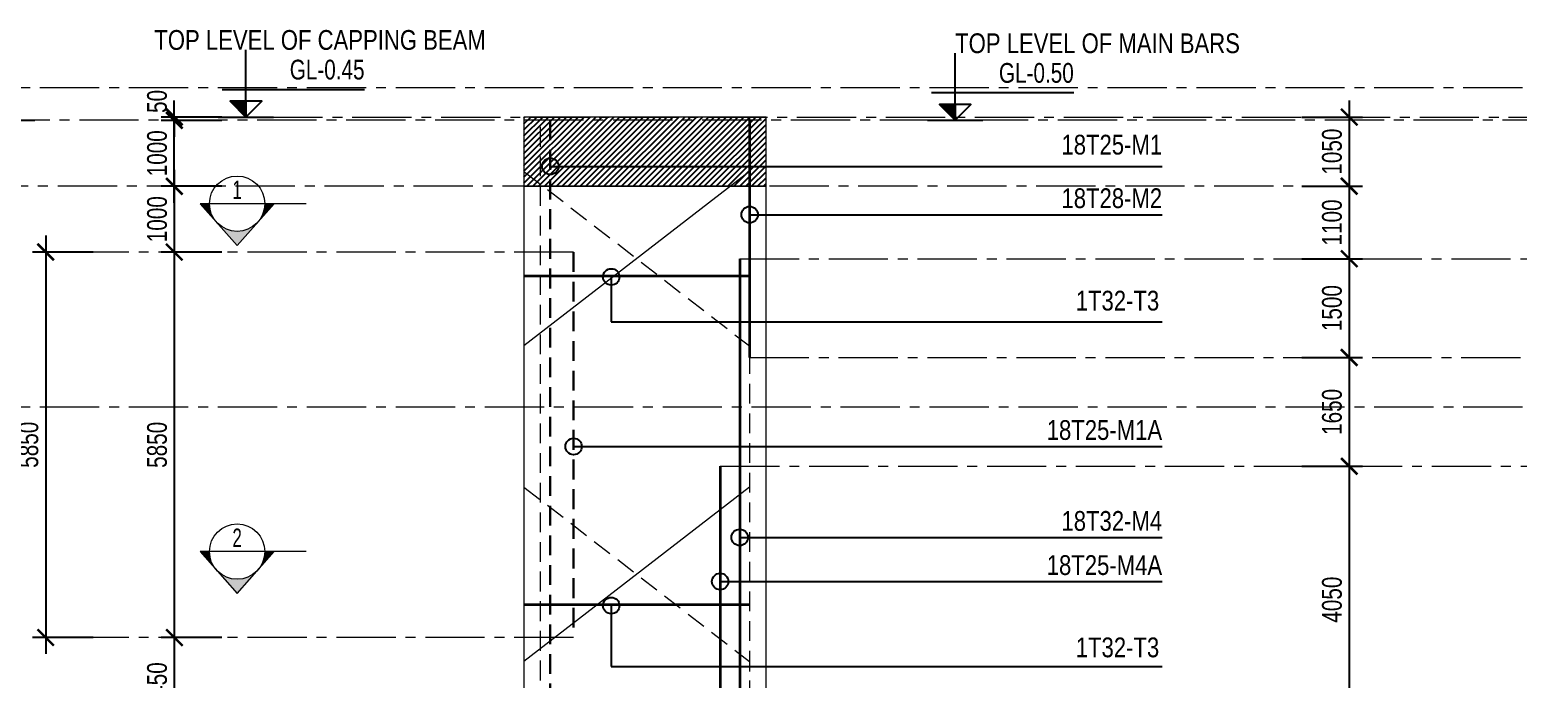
# Model space of a CAD drawing. Header units: millimetres. Extents: x 2746337 to 7547699, y -363432 to 15720.
# Drawn here: x 2765936 to 2788526, y -203288 to -193430 of the extents above; entities that cross this region are included whole.
import ezdxf
from ezdxf.enums import TextEntityAlignment as Align

# ---------------------------------------------------------------- set-up
doc = ezdxf.new("R2010")
doc.units = ezdxf.units.MM
doc.header["$LTSCALE"] = 1200
doc.header["$PDMODE"] = 3
doc.linetypes.add('CENTER2', pattern=[1.125, 0.75, -0.125, 0.125, -0.125])
doc.linetypes.add('HIDDEN', pattern=[0.375, 0.25, -0.125])
for name, color, linetype, lineweight in [('1', 9, 'Continuous', 13), ('BOUND', 3, 'Continuous', 20), ('C1CO', 4, 'Continuous', 35), ('ENOTE', 2, 'Continuous', 15), ('Grid line', 160, 'CENTER2', 5), ('HIDE', 8, 'HIDDEN', 13), ('K-THUOC', 1, 'Continuous', 18), ('LEADER', 8, 'Continuous', 9), ('T1CO', 4, 'Continuous', 20), ('T1HI', 4, 'HIDDEN', 13), ('TCCO', 4, 'Continuous', 35), ('TCHI', 4, 'HIDDEN', 30), ('TEXTMA', 2, 'Continuous', 13), ('TEXTVN', 2, 'Continuous', 20)]:
    doc.layers.add(name, color=color, linetype=linetype, lineweight=lineweight)
for name, color, linetype in [('CDC.02.DIM', 1, 'Continuous'), ('CDC.06.TEXT', 2, 'Continuous'), ('CDC.10.HATCH', 251, 'Continuous')]:
    doc.layers.add(name, color=color, linetype=linetype)
doc.styles.add('DB_Arial', font='arial.ttf', dxfattribs={"width": 0.8})
doc.styles.add('SMTEXT', font='arial.ttf', dxfattribs={"width": 0.75})
doc.styles.add('TEXTVN', font='VHELVCN.TTF', dxfattribs={"width": 0.8})
doc.dimstyles.new('BSV1-100', dxfattribs={"dimtxt": 300, "dimasz": 250, "dimexe": 200, "dimexo": 0, "dimgap": 108, "dimtad": 1, "dimdec": 0, "dimdsep": 46, "dimtxsty": 'SMTEXT', "dimblk": 'ARCHTICK', "dimcen": 100, "dimdle": 250, "dimclrd": 256, "dimclre": 256, "dimclrt": 1, "dimadec": 0, "dimazin": 0, "dimtfac": 1, "dimtdec": 0, "dimtix": 1, "dimtmove": 2, "dimatfit": 3, "dimfxl": 720, "dimfxlon": 1, "dimtolj": 1, "dimtzin": 0, "dimarcsym": 0})
doc.dimstyles.new('BSV25', dxfattribs={"dimtxt": 300, "dimasz": 250, "dimexe": 200, "dimexo": 0, "dimgap": 108, "dimtad": 1, "dimdec": 0, "dimlfac": 0.25, "dimdsep": 46, "dimtxsty": 'SMTEXT', "dimblk": 'ARCHTICK', "dimcen": 100, "dimdle": 250, "dimclrd": 256, "dimclre": 256, "dimclrt": 2, "dimadec": 0, "dimazin": 0, "dimtfac": 1, "dimtdec": 0, "dimtix": 1, "dimtmove": 2, "dimatfit": 3, "dimfxl": 800, "dimfxlon": 1, "dimtolj": 1, "dimtzin": 0, "dimarcsym": 0})

# ---------------------------------------------------------------- blocks, each defined once
blk = doc.blocks.new('SIGSEC')
at = {"layer": '1', "lineweight": 9}
h = blk.add_hatch(color=256, dxfattribs=at)
h.dxf.hatch_style = 1
h.paths.add_polyline_path([(-420, 0), (-560, 0), (-315, -278, -0.182676)])
h = blk.add_hatch(color=256, dxfattribs=at)
h.dxf.hatch_style = 1
h.paths.add_polyline_path([(560, 0), (420, 0, -0.182676), (315, -278)])
h = blk.add_hatch(color=256, dxfattribs=at)
h.dxf.hatch_style = 1
h.paths.add_polyline_path([(315, -278, -0.451416), (-315, -278), (0, -635)])
at = {"layer": '1', "lineweight": 9, "elevation": 0}
blk.add_lwpolyline([(1050, 0), (-560, 0), (0, -635), (560, 0)], dxfattribs=at)
at = {"layer": '1', "lineweight": 9}
blk.add_circle((0, 0), 420, dxfattribs=at)
at = {"layer": 'BOUND', "lineweight": 9, "style": 'TEXTVN', "width": 0.8}
blk.add_attdef('SEC', text='', height=280, dxfattribs=at).set_placement((0, 210, 0), align=Align.MIDDLE_CENTER)
blk = doc.blocks.new('tag_cd')
at = {"layer": 'CDC.10.HATCH'}
blk.add_hatch(color=256, dxfattribs=at).paths.add_polyline_path([(180, 240), (420, 0), (420, 240)])
at = {"layer": 'CDC.02.DIM'}
for points in [[(420, 240), (420, 0), (660, 240), (180, 240), (420, 0), (420, 1020)], [(60, 420), (2220, 420)], [(0, 0), (840, 0)]]:
    blk.add_lwpolyline(points, dxfattribs=at)
at = {"layer": 'CDC.06.TEXT', "ltscale": 0.5, "style": 'SMTEXT', "width": 0.75}
blk.add_attdef('CD', text='', height=300, dxfattribs=at).set_placement((2220, 570), align=Align.RIGHT)
blk = doc.blocks.new('_ArchTick')
at = {"color": 0, "linetype": 'ByBlock', "const_width": 0.15}
blk.add_lwpolyline([(-0.5, -0.5), (0.5, 0.5)], dxfattribs=at)
blk = doc.blocks.new('*D1139')
at = {"layer": 'Defpoints', "color": 0, "transparency": 16777216}
for p in [(2759035, -194305), (2758473, -199155), (2793586, -199155)]:
    blk.add_point(p, dxfattribs=at)
at = {"layer": 'K-THUOC', "lineweight": -2, "transparency": 16777216}
for p, q in [((2758473, -194055), (2758473, -199405)), ((2759035, -194305), (2758273, -194305)), ((2759193, -199155), (2758273, -199155))]:
    blk.add_line(p, q, dxfattribs=at)
at = {"layer": 'K-THUOC', "lineweight": -2, "transparency": 16777216, "xscale": 250, "yscale": 250, "zscale": 250}
for p, rotation in [((2758473, -194305), 90), ((2758473, -199155), 270)]:
    blk.add_blockref('_ArchTick', p, dxfattribs=dict(at, rotation=rotation))
at = {"layer": 'K-THUOC', "color": 1, "transparency": 16777216, "insert": (2758212, -196730), "char_height": 300, "attachment_point": 5, "rotation": 90, "style": 'SMTEXT'}
blk.add_mtext('\\A1;4850', dxfattribs=at)
blk = doc.blocks.new('*D1140')
at = {"layer": 'Defpoints', "color": 0, "transparency": 16777216}
for p in [(2793586, -199155), (2758473, -203655), (2793586, -203655)]:
    blk.add_point(p, dxfattribs=at)
at = {"layer": 'K-THUOC', "lineweight": -2, "transparency": 16777216}
for p, q in [((2758473, -198905), (2758473, -203905)), ((2759193, -199155), (2758273, -199155)), ((2759193, -203655), (2758273, -203655))]:
    blk.add_line(p, q, dxfattribs=at)
at = {"layer": 'K-THUOC', "lineweight": -2, "transparency": 16777216, "xscale": 250, "yscale": 250, "zscale": 250}
for p, rotation in [((2758473, -199155), 90), ((2758473, -203655), 270)]:
    blk.add_blockref('_ArchTick', p, dxfattribs=dict(at, rotation=rotation))
at = {"layer": 'K-THUOC', "color": 1, "transparency": 16777216, "insert": (2758212, -201405), "char_height": 300, "attachment_point": 5, "rotation": 90, "style": 'SMTEXT'}
blk.add_mtext('\\A1;4500', dxfattribs=at)
blk = doc.blocks.new('*D1095')
at = {"layer": 'Defpoints', "color": 0, "transparency": 16777216}
for p in [(2779136, -194755), (2779136, -195805), (2785961, -195805)]:
    blk.add_point(p, dxfattribs=at)
at = {"layer": 'K-THUOC', "lineweight": -2, "transparency": 16777216}
for p, q in [((2785961, -194505), (2785961, -196055)), ((2785241, -194755), (2786161, -194755)), ((2785241, -195805), (2786161, -195805))]:
    blk.add_line(p, q, dxfattribs=at)
at = {"layer": 'K-THUOC', "lineweight": -2, "transparency": 16777216, "xscale": 250, "yscale": 250, "zscale": 250}
for p, rotation in [((2785961, -194755), 90), ((2785961, -195805), 270)]:
    blk.add_blockref('_ArchTick', p, dxfattribs=dict(at, rotation=rotation))
at = {"layer": 'K-THUOC', "color": 1, "transparency": 16777216, "insert": (2785700, -195280), "char_height": 300, "attachment_point": 5, "rotation": 90, "style": 'SMTEXT'}
blk.add_mtext('\\A1;1050', dxfattribs=at)
blk = doc.blocks.new('*D1096')
at = {"layer": 'Defpoints', "color": 0, "transparency": 16777216}
for p in [(2779136, -196905), (2779136, -198405), (2785961, -198405)]:
    blk.add_point(p, dxfattribs=at)
at = {"layer": 'K-THUOC', "lineweight": -2, "transparency": 16777216}
for p, q in [((2785961, -196655), (2785961, -198655)), ((2785241, -196905), (2786161, -196905)), ((2785241, -198405), (2786161, -198405))]:
    blk.add_line(p, q, dxfattribs=at)
at = {"layer": 'K-THUOC', "lineweight": -2, "transparency": 16777216, "xscale": 250, "yscale": 250, "zscale": 250}
for p, rotation in [((2785961, -196905), 90), ((2785961, -198405), 270)]:
    blk.add_blockref('_ArchTick', p, dxfattribs=dict(at, rotation=rotation))
at = {"layer": 'K-THUOC', "color": 1, "transparency": 16777216, "insert": (2785700, -197655), "char_height": 300, "attachment_point": 5, "rotation": 90, "style": 'SMTEXT'}
blk.add_mtext('\\A1;1500', dxfattribs=at)
blk = doc.blocks.new('*D1097')
at = {"layer": 'Defpoints', "color": 0, "transparency": 16777216}
for p in [(2779136, -198405), (2778336, -200055), (2785961, -200055)]:
    blk.add_point(p, dxfattribs=at)
at = {"layer": 'K-THUOC', "lineweight": -2, "transparency": 16777216}
for p, q in [((2785961, -198155), (2785961, -200305)), ((2785241, -198405), (2786161, -198405)), ((2785241, -200055), (2786161, -200055))]:
    blk.add_line(p, q, dxfattribs=at)
at = {"layer": 'K-THUOC', "lineweight": -2, "transparency": 16777216, "xscale": 250, "yscale": 250, "zscale": 250}
for p, rotation in [((2785961, -198405), 90), ((2785961, -200055), 270)]:
    blk.add_blockref('_ArchTick', p, dxfattribs=dict(at, rotation=rotation))
at = {"layer": 'K-THUOC', "color": 1, "transparency": 16777216, "insert": (2785700, -199230), "char_height": 300, "attachment_point": 5, "rotation": 90, "style": 'SMTEXT'}
blk.add_mtext('\\A1;1650', dxfattribs=at)
blk = doc.blocks.new('*D1098')
at = {"layer": 'Defpoints', "color": 0, "transparency": 16777216}
for p in [(2778336, -200055), (2778786, -204105), (2785961, -204105)]:
    blk.add_point(p, dxfattribs=at)
at = {"layer": 'K-THUOC', "lineweight": -2, "transparency": 16777216}
for p, q in [((2785961, -199805), (2785961, -204355)), ((2785241, -200055), (2786161, -200055)), ((2785241, -204105), (2786161, -204105))]:
    blk.add_line(p, q, dxfattribs=at)
at = {"layer": 'K-THUOC', "lineweight": -2, "transparency": 16777216, "xscale": 250, "yscale": 250, "zscale": 250}
for p, rotation in [((2785961, -200055), 90), ((2785961, -204105), 270)]:
    blk.add_blockref('_ArchTick', p, dxfattribs=dict(at, rotation=rotation))
at = {"layer": 'K-THUOC', "color": 1, "transparency": 16777216, "insert": (2785700, -202080), "char_height": 300, "attachment_point": 5, "rotation": 90, "style": 'SMTEXT'}
blk.add_mtext('\\A1;4050', dxfattribs=at)
blk = doc.blocks.new('*D1107')
at = {"layer": 'Defpoints', "color": 0, "transparency": 16777216}
for p in [(2779703, -196905), (2790833, -196905), (2779703, -205905)]:
    blk.add_point(p, dxfattribs=at)
at = {"layer": 'K-THUOC', "lineweight": -2, "transparency": 16777216}
for p, q in [((2790833, -206155), (2790833, -196655)), ((2790113, -196905), (2791033, -196905)), ((2790113, -205905), (2791033, -205905))]:
    blk.add_line(p, q, dxfattribs=at)
at = {"layer": 'K-THUOC', "lineweight": -2, "transparency": 16777216, "xscale": 250, "yscale": 250, "zscale": 250}
for p, rotation in [((2790833, -196905), 90), ((2790833, -205905), 270)]:
    blk.add_blockref('_ArchTick', p, dxfattribs=dict(at, rotation=rotation))
at = {"layer": 'K-THUOC', "color": 1, "transparency": 16777216, "insert": (2790571, -201405), "char_height": 300, "attachment_point": 5, "rotation": 90, "style": 'SMTEXT'}
blk.add_mtext('\\A1;9000', dxfattribs=at)
blk = doc.blocks.new('*D1108')
at = {"layer": 'Defpoints', "color": 0, "transparency": 16777216}
for p in [(2778786, -194805), (2789449, -194805), (2778786, -198405)]:
    blk.add_point(p, dxfattribs=at)
at = {"layer": 'K-THUOC', "lineweight": -2, "transparency": 16777216}
for p, q in [((2789449, -198655), (2789449, -194555)), ((2788729, -194805), (2789649, -194805)), ((2788729, -198405), (2789649, -198405))]:
    blk.add_line(p, q, dxfattribs=at)
at = {"layer": 'K-THUOC', "lineweight": -2, "transparency": 16777216, "xscale": 250, "yscale": 250, "zscale": 250}
for p, rotation in [((2789449, -194805), 90), ((2789449, -198405), 270)]:
    blk.add_blockref('_ArchTick', p, dxfattribs=dict(at, rotation=rotation))
at = {"layer": 'K-THUOC', "color": 1, "transparency": 16777216, "insert": (2789188, -196605), "char_height": 300, "attachment_point": 5, "rotation": 90, "style": 'SMTEXT'}
blk.add_mtext('\\A1;3600', dxfattribs=at)
blk = doc.blocks.new('*D1111')
at = {"layer": 'Defpoints', "color": 0, "transparency": 16777216}
for p in [(2768130, -194805), (2773436, -194805), (2773436, -195805)]:
    blk.add_point(p, dxfattribs=at)
at = {"layer": 'K-THUOC', "lineweight": -2, "transparency": 16777216}
for p, q in [((2768130, -196055), (2768130, -194555)), ((2768850, -194805), (2767930, -194805)), ((2768850, -195805), (2767930, -195805))]:
    blk.add_line(p, q, dxfattribs=at)
at = {"layer": 'K-THUOC', "lineweight": -2, "transparency": 16777216, "xscale": 250, "yscale": 250, "zscale": 250}
for p, rotation in [((2768130, -194805), 90), ((2768130, -195805), 270)]:
    blk.add_blockref('_ArchTick', p, dxfattribs=dict(at, rotation=rotation))
at = {"layer": 'K-THUOC', "color": 1, "transparency": 16777216, "insert": (2767869, -195305), "char_height": 300, "attachment_point": 5, "rotation": 90, "style": 'SMTEXT'}
blk.add_mtext('\\A1;1000', dxfattribs=at)
blk = doc.blocks.new('*D1112')
at = {"layer": 'Defpoints', "color": 0, "transparency": 16777216}
for p in [(2773436, -196805), (2768130, -202655), (2773436, -202655)]:
    blk.add_point(p, dxfattribs=at)
at = {"layer": 'K-THUOC', "lineweight": -2, "transparency": 16777216}
for p, q in [((2768130, -196555), (2768130, -202905)), ((2768850, -196805), (2767930, -196805)), ((2768850, -202655), (2767930, -202655))]:
    blk.add_line(p, q, dxfattribs=at)
at = {"layer": 'K-THUOC', "lineweight": -2, "transparency": 16777216, "xscale": 250, "yscale": 250, "zscale": 250}
for p, rotation in [((2768130, -196805), 90), ((2768130, -202655), 270)]:
    blk.add_blockref('_ArchTick', p, dxfattribs=dict(at, rotation=rotation))
at = {"layer": 'K-THUOC', "color": 1, "transparency": 16777216, "insert": (2767869, -199730), "char_height": 300, "attachment_point": 5, "rotation": 90, "style": 'SMTEXT'}
blk.add_mtext('\\A1;5850', dxfattribs=at)
blk = doc.blocks.new('*D1113')
at = {"layer": 'Defpoints', "color": 0, "transparency": 16777216}
for p in [(2773436, -202655), (2768130, -204105), (2773436, -204105)]:
    blk.add_point(p, dxfattribs=at)
at = {"layer": 'K-THUOC', "lineweight": -2, "transparency": 16777216}
for p, q in [((2768130, -202405), (2768130, -204355)), ((2768850, -202655), (2767930, -202655)), ((2768850, -204105), (2767930, -204105))]:
    blk.add_line(p, q, dxfattribs=at)
at = {"layer": 'K-THUOC', "lineweight": -2, "transparency": 16777216, "xscale": 250, "yscale": 250, "zscale": 250}
for p, rotation in [((2768130, -202655), 90), ((2768130, -204105), 270)]:
    blk.add_blockref('_ArchTick', p, dxfattribs=dict(at, rotation=rotation))
at = {"layer": 'K-THUOC', "color": 1, "transparency": 16777216, "insert": (2767869, -203380), "char_height": 300, "attachment_point": 5, "rotation": 90, "style": 'SMTEXT'}
blk.add_mtext('\\A1;1450', dxfattribs=at)
blk = doc.blocks.new('*D1119')
at = {"layer": 'Defpoints', "color": 0, "transparency": 16777216}
for p in [(2765293, -194805), (2773786, -194805), (2773786, -205555)]:
    blk.add_point(p, dxfattribs=at)
at = {"layer": 'K-THUOC', "lineweight": -2, "transparency": 16777216}
for p, q in [((2765293, -205805), (2765293, -194555)), ((2766013, -194805), (2765093, -194805)), ((2766013, -205555), (2765093, -205555))]:
    blk.add_line(p, q, dxfattribs=at)
at = {"layer": 'K-THUOC', "lineweight": -2, "transparency": 16777216, "xscale": 250, "yscale": 250, "zscale": 250}
for p, rotation in [((2765293, -194805), 90), ((2765293, -205555), 270)]:
    blk.add_blockref('_ArchTick', p, dxfattribs=dict(at, rotation=rotation))
at = {"layer": 'K-THUOC', "color": 1, "transparency": 16777216, "insert": (2765032, -200180), "char_height": 300, "attachment_point": 5, "rotation": 90, "style": 'SMTEXT'}
blk.add_mtext('\\A1;10750', dxfattribs=at)
blk = doc.blocks.new('*D1120')
at = {"layer": 'Defpoints', "color": 0, "transparency": 16777216}
for p in [(2774036, -196804), (2766178, -202654), (2774036, -202654)]:
    blk.add_point(p, dxfattribs=at)
at = {"layer": 'K-THUOC', "lineweight": -2, "transparency": 16777216}
for p, q in [((2766178, -196554), (2766178, -202904)), ((2766898, -196804), (2765978, -196804)), ((2766898, -202654), (2765978, -202654))]:
    blk.add_line(p, q, dxfattribs=at)
at = {"layer": 'K-THUOC', "lineweight": -2, "transparency": 16777216, "xscale": 250, "yscale": 250, "zscale": 250}
for p, rotation in [((2766178, -196804), 90), ((2766178, -202654), 270)]:
    blk.add_blockref('_ArchTick', p, dxfattribs=dict(at, rotation=rotation))
at = {"layer": 'K-THUOC', "color": 1, "transparency": 16777216, "insert": (2765917, -199729), "char_height": 300, "attachment_point": 5, "rotation": 90, "style": 'SMTEXT'}
blk.add_mtext('\\A1;5850', dxfattribs=at)
blk = doc.blocks.new('*D1124')
at = {"layer": 'Defpoints', "color": 0, "transparency": 16777216}
for p in [(2779136, -195805), (2779136, -196905), (2785961, -196905)]:
    blk.add_point(p, dxfattribs=at)
at = {"layer": 'K-THUOC', "lineweight": -2, "transparency": 16777216}
for p, q in [((2785961, -195555), (2785961, -197155)), ((2785241, -195805), (2786161, -195805)), ((2785241, -196905), (2786161, -196905))]:
    blk.add_line(p, q, dxfattribs=at)
at = {"layer": 'K-THUOC', "lineweight": -2, "transparency": 16777216, "xscale": 250, "yscale": 250, "zscale": 250}
for p, rotation in [((2785961, -195805), 90), ((2785961, -196905), 270)]:
    blk.add_blockref('_ArchTick', p, dxfattribs=dict(at, rotation=rotation))
at = {"layer": 'K-THUOC', "color": 1, "transparency": 16777216, "insert": (2785700, -196355), "char_height": 300, "attachment_point": 5, "rotation": 90, "style": 'SMTEXT'}
blk.add_mtext('\\A1;1100', dxfattribs=at)
blk = doc.blocks.new('*D1125')
at = {"layer": 'Defpoints', "color": 0, "transparency": 16777216}
for p in [(2773436, -195805), (2768130, -196805), (2773436, -196805)]:
    blk.add_point(p, dxfattribs=at)
at = {"layer": 'K-THUOC', "lineweight": -2, "transparency": 16777216}
for p, q in [((2768130, -195555), (2768130, -197055)), ((2768850, -195805), (2767930, -195805)), ((2768850, -196805), (2767930, -196805))]:
    blk.add_line(p, q, dxfattribs=at)
at = {"layer": 'K-THUOC', "lineweight": -2, "transparency": 16777216, "xscale": 250, "yscale": 250, "zscale": 250}
for p, rotation in [((2768130, -195805), 90), ((2768130, -196805), 270)]:
    blk.add_blockref('_ArchTick', p, dxfattribs=dict(at, rotation=rotation))
at = {"layer": 'K-THUOC', "color": 1, "transparency": 16777216, "insert": (2767869, -196305), "char_height": 300, "attachment_point": 5, "rotation": 90, "style": 'SMTEXT'}
blk.add_mtext('\\A1;1000', dxfattribs=at)
blk = doc.blocks.new('*D1128')
at = {"layer": 'Defpoints', "color": 0, "transparency": 16777216}
for p in [(2792625, -195805), (2786929, -220305), (2797793, -220305)]:
    blk.add_point(p, dxfattribs=at)
at = {"layer": 'K-THUOC', "lineweight": -2, "transparency": 16777216}
for p, q in [((2797793, -195555), (2797793, -220555)), ((2797073, -195805), (2797993, -195805)), ((2797073, -220305), (2797993, -220305))]:
    blk.add_line(p, q, dxfattribs=at)
at = {"layer": 'K-THUOC', "lineweight": -2, "transparency": 16777216, "xscale": 250, "yscale": 250, "zscale": 250}
for p, rotation in [((2797793, -195805), 90), ((2797793, -220305), 270)]:
    blk.add_blockref('_ArchTick', p, dxfattribs=dict(at, rotation=rotation))
at = {"layer": 'K-THUOC', "color": 1, "transparency": 16777216, "insert": (2797532, -208055), "char_height": 300, "attachment_point": 5, "rotation": 90, "style": 'SMTEXT'}
blk.add_mtext('\\A1;24500', dxfattribs=at)
blk = doc.blocks.new('*D1130')
at = {"layer": 'Defpoints', "color": 0, "transparency": 16777216}
for p in [(2791825, -194305), (2798854, -194305), (2786929, -220305)]:
    blk.add_point(p, dxfattribs=at)
at = {"layer": 'K-THUOC', "lineweight": -2, "transparency": 16777216}
for p, q in [((2798854, -220555), (2798854, -194055)), ((2798134, -194305), (2799054, -194305)), ((2798134, -220305), (2799054, -220305))]:
    blk.add_line(p, q, dxfattribs=at)
at = {"layer": 'K-THUOC', "lineweight": -2, "transparency": 16777216, "xscale": 250, "yscale": 250, "zscale": 250}
for p, rotation in [((2798854, -194305), 90), ((2798854, -220305), 270)]:
    blk.add_blockref('_ArchTick', p, dxfattribs=dict(at, rotation=rotation))
at = {"layer": 'K-THUOC', "color": 1, "transparency": 16777216, "insert": (2798593, -207305), "char_height": 300, "attachment_point": 5, "rotation": 90, "style": 'SMTEXT'}
blk.add_mtext('\\A1;26000', dxfattribs=at)
blk = doc.blocks.new('*D1133')
at = {"layer": 'Defpoints', "color": 0, "transparency": 16777216}
for p in [(2779421, -200055), (2779421, -205905), (2789896, -205905)]:
    blk.add_point(p, dxfattribs=at)
at = {"layer": 'K-THUOC', "lineweight": -2, "transparency": 16777216}
for p, q in [((2789896, -199805), (2789896, -206155)), ((2789176, -200055), (2790096, -200055)), ((2789176, -205905), (2790096, -205905))]:
    blk.add_line(p, q, dxfattribs=at)
at = {"layer": 'K-THUOC', "lineweight": -2, "transparency": 16777216, "xscale": 250, "yscale": 250, "zscale": 250}
for p, rotation in [((2789896, -200055), 90), ((2789896, -205905), 270)]:
    blk.add_blockref('_ArchTick', p, dxfattribs=dict(at, rotation=rotation))
at = {"layer": 'K-THUOC', "color": 1, "transparency": 16777216, "insert": (2789635, -202980), "char_height": 300, "attachment_point": 5, "rotation": 90, "style": 'SMTEXT'}
blk.add_mtext('\\A1;5850', dxfattribs=at)
blk = doc.blocks.new('Thep lop 1')
at = {"layer": 'C1CO'}
for p, q in [((2538851, -500), (2538851, -4100)), ((2538701, -2600), (2538701, -11600)), ((2538851, -9800), (2538851, -21500)), ((2538651, -20150), (2538651, -26000))]:
    blk.add_line(p, q, dxfattribs=at)
at = {"layer": 'TCCO'}
blk.add_line((2538554, -9800), (2538554, -18800), dxfattribs=at)
blk = doc.blocks.new('thep pj')
at = {"layer": 'TCHI', "linetype": 'HIDDEN'}
for p, q in [((2536651, -500), (2536651, -11250)), ((2536501, -9800), (2536501, -21500)), ((2536651, -20150), (2536651, -26000))]:
    blk.add_line(p, q, dxfattribs=at)
at = {"layer": 'TCHI', "color": 6, "linetype": 'HIDDEN'}
for p, q in [((2537005, -2500), (2537005, -8350)), ((2536961, -14200), (2536961, -20050))]:
    blk.add_line(p, q, dxfattribs=at)
blk = doc.blocks.new('thep lop 2')
at = {"layer": 'TCCO', "color": 6}
for p, q in [((2538245, -5750), (2538245, -11600)), ((2538095, -9800), (2538095, -19300))]:
    blk.add_line(p, q, dxfattribs=at)
blk = doc.blocks.new('*D1134')
at = {"layer": 'Defpoints', "color": 0, "transparency": 16777216}
for p in [(2768130, -194755), (2773436, -194755), (2773436, -194805)]:
    blk.add_point(p, dxfattribs=at)
at = {"layer": 'K-THUOC', "lineweight": -2, "transparency": 16777216}
for p, q in [((2768130, -194755), (2768130, -194505)), ((2768850, -194755), (2767930, -194755)), ((2768850, -194805), (2767930, -194805)), ((2768130, -194805), (2768130, -194755)), ((2768130, -194805), (2768130, -195055))]:
    blk.add_line(p, q, dxfattribs=at)
at = {"layer": 'K-THUOC', "lineweight": -2, "transparency": 16777216, "xscale": 250, "yscale": 250, "zscale": 250}
for p, rotation in [((2768130, -194755), 270), ((2768130, -194805), 90)]:
    blk.add_blockref('_ArchTick', p, dxfattribs=dict(at, rotation=rotation))
at = {"layer": 'K-THUOC', "color": 1, "transparency": 16777216, "insert": (2767869, -194518), "char_height": 300, "attachment_point": 5, "rotation": 90, "style": 'SMTEXT'}
blk.add_mtext('\\A1;50', dxfattribs=at)

msp = doc.modelspace()

# ---------------------------------------------------------------- hatches: boundary and pattern name
at = {"layer": 'CDC.10.HATCH'}
h = msp.add_hatch(dxfattribs=at)
h.set_pattern_fill('ANSI31', color=256, scale=20)
h.set_pattern_definition([(45, (3721.515, -117922.94), (-44.9012806, 44.9012806), [])])
h.paths.add_polyline_path([(2773435.9, -195804.7), (2777110.9, -195804.7), (2777110.9, -194754.7), (2773435.9, -194754.7)])

# ---------------------------------------------------------------- linework, layer by layer
at = {"layer": 'BOUND'}
for points in [[(2773435.9, -195804.7), (2777110.9, -195804.7), (2777110.9, -194754.7), (2773435.9, -194754.7)], [(2773435.9, -239304.7), (2777110.9, -239304.7), (2777110.9, -195804.7), (2773435.9, -195804.7)]]:
    msp.add_lwpolyline(points, close=True, dxfattribs=at)
at = {"layer": 'C1CO'}
for p, q in [((2773435.9, -197166.6), (2776860.9, -197166.6)), ((2773435.9, -202155), (2776860.9, -202155))]:
    msp.add_line(p, q, dxfattribs=at)
at = {"layer": 'Grid line', "color": 2}
for p, q in [((2755291.6, -194304.7), (2792625.4, -194304.7)), ((2755291.6, -199154.7), (2792625.4, -199154.7))]:
    msp.add_line(p, q, dxfattribs=at)
at = {"layer": 'Grid line'}
for p, q in [((2786160.8, -195804.7), (2759953.8, -195804.7)), ((2774189.7, -196804.7), (2765978.3, -196804.4)), ((2776710.9, -196905), (2791032.6, -196905)), ((2776860.9, -198405), (2789648.9, -198405)), ((2776414.1, -200055), (2789010.8, -200055)), ((2774189.7, -202654.7), (2765978.3, -202654.4))]:
    msp.add_line(p, q, dxfattribs=at)
for points in [[(2789188.9, -194804.7), (2765780.7, -194804.7)], [(2768130.1, -194754.7), (2791825.4, -194754.7)]]:
    msp.add_lwpolyline(points, dxfattribs=at)
at = {"layer": 'HIDE'}
for p, q in [((2773685.9, -239304.7), (2773685.9, -194754.7)), ((2776860.9, -194754.7), (2776860.9, -239304.7))]:
    msp.add_line(p, q, dxfattribs=at)
at = {"layer": 'T1CO'}
for points in [[(2776860.9, -195429.7), (2776860.9, -195579.7), (2773435.9, -198229.7), (2773435.9, -198379.7)], [(2776860.9, -200220.3), (2776860.9, -200370.3), (2773435.9, -203020.3), (2773435.9, -203170.3)]]:
    msp.add_lwpolyline(points, dxfattribs=at)
at = {"layer": 'T1HI'}
for points in [[(2773435.9, -195429.7), (2773435.9, -195579.7), (2776860.9, -198229.7), (2776860.9, -198379.7)], [(2773435.9, -200220.3), (2773435.9, -200370.3), (2776860.9, -203020.3), (2776860.9, -203170.3)]]:
    msp.add_lwpolyline(points, dxfattribs=at)

# ---------------------------------------------------------------- block references
at = {"layer": '1', "lineweight": 20}
for p, values in [((2769083.5, -196070.1), {'SEC': '1'}), ((2769083.5, -201350.1), {'SEC': '2'})]:
    msp.add_blockref('SIGSEC', p, dxfattribs=at).add_auto_attribs(values)
at = {"layer": 'ENOTE'}
for p, values in [((2768797.2, -194754.7), {'CD': 'GL-0.45'}), ((2779560.5, -194804.7), {'CD': 'GL-0.50'})]:
    msp.add_blockref('tag_cd', p, dxfattribs=at).add_auto_attribs(values)
at = {"layer": 'TEXTMA'}
for name, p in [('thep pj', (237184.8, -194304.7)), ('Thep lop 1', (238009.8, -194304.7)), ('thep lop 2', (238169.2, -194304.7))]:
    msp.add_blockref(name, p, dxfattribs=at)

# ---------------------------------------------------------------- texts
at = {"layer": 'TEXTMA', "style": 'DB_Arial', "width": 0.8}
for s, p in [('18T25-M1', (2783121.7, -195324)), ('18T28-M2', (2783121.7, -196136.6)), ('1T32-T3', (2783077.5, -197691.6)), ('18T25-M1A', (2783121.7, -199655.2)), ('18T32-M4', (2783121.7, -201034.9)), ('18T25-M4A', (2783121.7, -201705.1)), ('1T32-T3', (2783077.5, -202954.2))]:
    msp.add_text(s, height=300, rotation=360, dxfattribs=at).set_placement(p, align=Align.RIGHT)
at = {"layer": 'TEXTVN', "style": 'DB_Arial', "width": 0.8}
for s, p in [('TOP LEVEL OF CAPPING BEAM', (2767826.8, -193734.7)), ('TOP LEVEL OF MAIN BARS', (2779980.5, -193784.7))]:
    msp.add_text(s, height=300, dxfattribs=at).set_placement(p)

# ---------------------------------------------------------------- dimensions: what is measured, and where the dimension line sits
at = {"layer": 'K-THUOC'}
for base, p1, p2, picture, middle in [((2758472.8, -199154.7), (2759035.2, -194304.7), (2793585.9, -199154.7), '*D1139', (2758211.6, -196729.7)), ((2798854.1, -194304.7), (2786928.8, -220304.7), (2791825.4, -194304.7), '*D1130', (2798593, -207304.7)), ((2765292.9, -194804.7), (2773785.9, -205555), (2773785.9, -194804.7), '*D1119', (2765031.8, -200179.9)), ((2768130.1, -194804.7), (2773435.9, -195804.7), (2773435.9, -194804.7), '*D1111', (2767868.9, -195304.7)), ((2789448.9, -194804.7), (2778785.9, -198405), (2778785.9, -194804.7), '*D1108', (2789187.6, -196604.9)), ((2785960.8, -195804.7), (2779135.9, -194754.7), (2779135.9, -195804.7), '*D1095', (2785699.6, -195279.7)), ((2768130.1, -196804.7), (2773435.9, -195804.7), (2773435.9, -196804.7), '*D1125', (2767868.9, -196304.7)), ((2785960.8, -196905), (2779135.9, -195804.7), (2779135.9, -196905), '*D1124', (2785699.6, -196354.9)), ((2797793.3, -220304.7), (2792625.4, -195804.7), (2786928.8, -220304.7), '*D1128', (2797532.1, -208054.7)), ((2766178.3, -202654.4), (2774035.9, -196804.4), (2774035.9, -202654.4), '*D1120', (2765917.1, -199729.4)), ((2768130.1, -202654.7), (2773435.9, -196804.7), (2773435.9, -202654.7), '*D1112', (2767868.9, -199729.7)), ((2785960.8, -198405), (2779135.9, -196905), (2779135.9, -198405), '*D1096', (2785699.6, -197655)), ((2790832.6, -196905), (2779702.9, -205905), (2779702.9, -196905), '*D1107', (2790571.4, -201405)), ((2785960.8, -200055), (2779135.9, -198405), (2778335.9, -200055), '*D1097', (2785699.6, -199230)), ((2758472.8, -203654.7), (2793585.9, -199154.7), (2793585.9, -203654.7), '*D1140', (2758211.6, -201404.7)), ((2785960.8, -204105), (2778335.9, -200055), (2778785.9, -204105), '*D1098', (2785699.6, -202080)), ((2789896.2, -205905), (2779421.2, -200055), (2779421.2, -205905), '*D1133', (2789635, -202980)), ((2768130.1, -204105), (2773435.9, -202654.7), (2773435.9, -204105), '*D1113', (2767868.9, -203379.9))]:
    dim = msp.add_linear_dim(base=base, p1=p1, p2=p2, angle=90, dimstyle='BSV1-100', dxfattribs=at)
    dim.commit()
    dim.dimension.update_dxf_attribs({"geometry": picture, "text_midpoint": middle})
dim = msp.add_linear_dim(base=(2768130.1, -194754.7), p1=(2773435.9, -194804.7), p2=(2773435.9, -194754.7), angle=90, dimstyle='BSV1-100', dxfattribs=at)
dim.commit()
dim.dimension.update_dxf_attribs({"geometry": '*D1134', "text_midpoint": (2767868.9, -194517.6), "dimtype": 160})

# ---------------------------------------------------------------- leaders
at = {"layer": 'LEADER'}
for points in [[(2773835.9, -195503.1), (2783121.7, -195503.1)], [(2776860.9, -196236.6), (2783121.7, -196236.6)], [(2774760.9, -197181.3), (2774760.9, -197863.2), (2783121.7, -197863.2)], [(2774189.7, -199755.2), (2783121.7, -199755.2)], [(2776710.9, -201134.9), (2783121.7, -201134.9)], [(2776414.1, -201805.1), (2783121.7, -201805.1)], [(2774760.9, -202169.8), (2774760.9, -203093), (2783121.7, -203093)]]:
    msp.add_leader(points, dimstyle='BSV25', override={"dimldrblk": 'Origin'}, dxfattribs=at)

doc.saveas('drawing.dxf')
